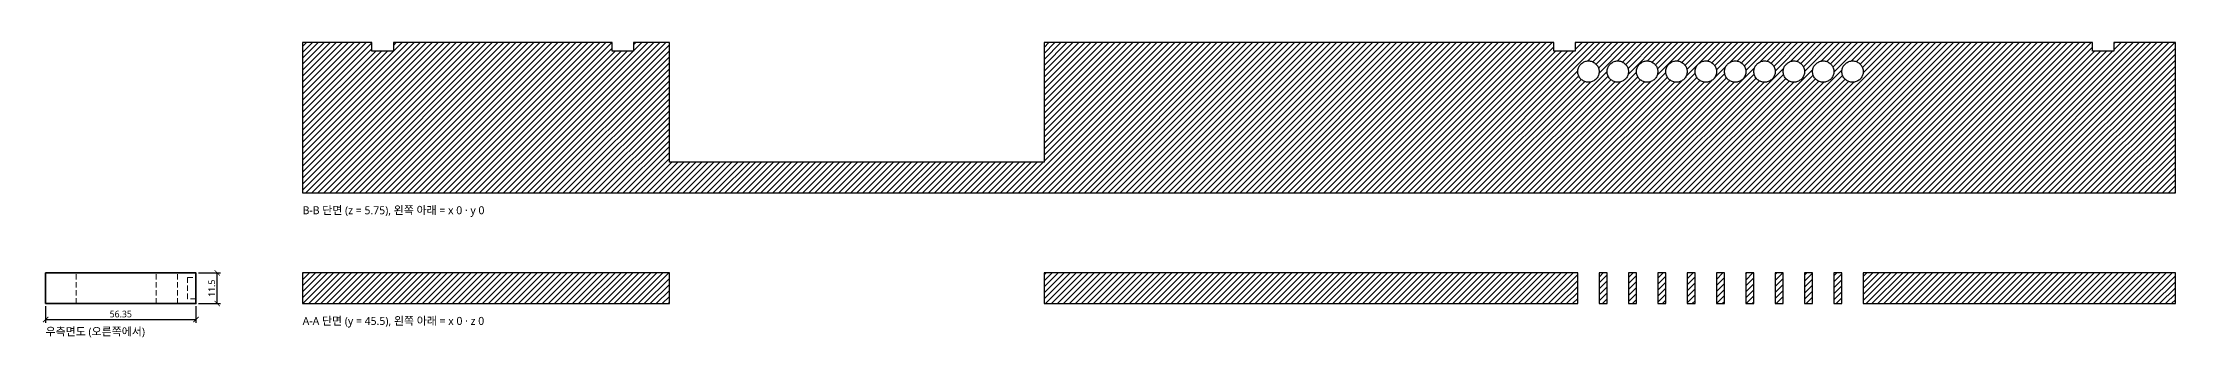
# Model space of a CAD drawing. Header units: millimetres. Extents: x -762 to 1530, y -106 to 118.
# Drawn here: x 731 to 1530, y -13 to 98 of the extents above; entities that cross this region are included whole.
import ezdxf

# ---------------------------------------------------------------- set-up
doc = ezdxf.new("R2010")
doc.units = ezdxf.units.MM
doc.linetypes.add('HIDDEN', pattern=[3, 2, -1])
for name, color, linetype, lineweight in [('DIM', 4, 'CONTINUOUS', 13), ('HIDDEN', 8, 'HIDDEN', 18), ('SECTION', 5, 'CONTINUOUS', 25), ('TEXT', 7, 'CONTINUOUS', 18), ('VISIBLE', 7, 'CONTINUOUS', 35)]:
    doc.layers.add(name, color=color, linetype=linetype, lineweight=lineweight)
doc.styles.add('KR', font='malgun.ttf')
doc.dimstyles.new('TOCCATA', dxfattribs={"dimtxt": 2.5, "dimasz": 2, "dimexe": 1.2, "dimexo": 1, "dimgap": 0.8, "dimtad": 1, "dimdsep": 46, "dimtxsty": 'KR', "dimblk": 'ARCHTICK', "dimcen": 2.5, "dimazin": 3, "dimtfac": 0.5, "dimtmove": 2, "dimatfit": 3})

# ---------------------------------------------------------------- blocks, each defined once
blk = doc.blocks.new('_ARCHTICK')
at = {"color": 0, "linetype": 'BYBLOCK', "const_width": 0.15}
blk.add_lwpolyline([(-0.5, -0.5), (0.5, 0.5)], dxfattribs=at)

msp = doc.modelspace()

# ---------------------------------------------------------------- hatches: boundary and pattern name
at = {"layer": 'SECTION'}
h = msp.add_hatch(dxfattribs=at)
h.set_pattern_fill('ANSI31', scale=0.5)
h.paths.add_polyline_path([(1310.001, 83.015), (1309.655, 83.061), (1309.315, 83.136), (1308.982, 83.241), (1308.66, 83.375), (1308.35, 83.536), (1308.056, 83.723), (1307.779, 83.936), (1307.522, 84.172), (1307.286, 84.429), (1307.073, 84.706), (1306.886, 85), (1306.725, 85.31), (1306.591, 85.632), (1306.486, 85.965), (1306.411, 86.305), (1306.365, 86.651), (1306.35, 87), (1306.365, 87.349), (1306.411, 87.695), (1306.486, 88.035), (1306.591, 88.368), (1306.725, 88.69), (1306.886, 89), (1307.073, 89.294), (1307.286, 89.571), (1307.522, 89.828), (1307.779, 90.064), (1308.056, 90.277), (1308.35, 90.464), (1308.66, 90.625), (1308.982, 90.759), (1309.315, 90.864), (1309.655, 90.939), (1310.001, 90.985), (1310.35, 91), (1310.699, 90.985), (1311.045, 90.939), (1311.385, 90.864), (1311.718, 90.759), (1312.04, 90.625), (1312.35, 90.464), (1312.644, 90.277), (1312.921, 90.064), (1313.178, 89.828), (1313.414, 89.571), (1313.627, 89.294), (1313.814, 89), (1313.975, 88.69), (1314.109, 88.368), (1314.214, 88.035), (1314.289, 87.695), (1314.335, 87.349), (1314.35, 87), (1314.335, 86.651), (1314.289, 86.305), (1314.214, 85.965), (1314.109, 85.632), (1313.975, 85.31), (1313.814, 85), (1313.627, 84.706), (1313.414, 84.429), (1313.178, 84.172), (1312.921, 83.936), (1312.644, 83.723), (1312.35, 83.536), (1312.04, 83.375), (1311.718, 83.241), (1311.385, 83.136), (1311.045, 83.061), (1310.699, 83.015), (1310.35, 83)])
h.paths.add_polyline_path([(1321.001, 83.015), (1320.655, 83.061), (1320.315, 83.136), (1319.982, 83.241), (1319.66, 83.375), (1319.35, 83.536), (1319.056, 83.723), (1318.779, 83.936), (1318.522, 84.172), (1318.286, 84.429), (1318.073, 84.706), (1317.886, 85), (1317.725, 85.31), (1317.591, 85.632), (1317.486, 85.965), (1317.411, 86.305), (1317.365, 86.651), (1317.35, 87), (1317.365, 87.349), (1317.411, 87.695), (1317.486, 88.035), (1317.591, 88.368), (1317.725, 88.69), (1317.886, 89), (1318.073, 89.294), (1318.286, 89.571), (1318.522, 89.828), (1318.779, 90.064), (1319.056, 90.277), (1319.35, 90.464), (1319.66, 90.625), (1319.982, 90.759), (1320.315, 90.864), (1320.655, 90.939), (1321.001, 90.985), (1321.35, 91), (1321.699, 90.985), (1322.045, 90.939), (1322.385, 90.864), (1322.718, 90.759), (1323.04, 90.625), (1323.35, 90.464), (1323.644, 90.277), (1323.921, 90.064), (1324.178, 89.828), (1324.414, 89.571), (1324.627, 89.294), (1324.814, 89), (1324.975, 88.69), (1325.109, 88.368), (1325.214, 88.035), (1325.289, 87.695), (1325.335, 87.349), (1325.35, 87), (1325.335, 86.651), (1325.289, 86.305), (1325.214, 85.965), (1325.109, 85.632), (1324.975, 85.31), (1324.814, 85), (1324.627, 84.706), (1324.414, 84.429), (1324.178, 84.172), (1323.921, 83.936), (1323.644, 83.723), (1323.35, 83.536), (1323.04, 83.375), (1322.718, 83.241), (1322.385, 83.136), (1322.045, 83.061), (1321.699, 83.015), (1321.35, 83)])
h.paths.add_polyline_path([(1332.001, 83.015), (1331.655, 83.061), (1331.315, 83.136), (1330.982, 83.241), (1330.66, 83.375), (1330.35, 83.536), (1330.056, 83.723), (1329.779, 83.936), (1329.522, 84.172), (1329.286, 84.429), (1329.073, 84.706), (1328.886, 85), (1328.725, 85.31), (1328.591, 85.632), (1328.486, 85.965), (1328.411, 86.305), (1328.365, 86.651), (1328.35, 87), (1328.365, 87.349), (1328.411, 87.695), (1328.486, 88.035), (1328.591, 88.368), (1328.725, 88.69), (1328.886, 89), (1329.073, 89.294), (1329.286, 89.571), (1329.522, 89.828), (1329.779, 90.064), (1330.056, 90.277), (1330.35, 90.464), (1330.66, 90.625), (1330.982, 90.759), (1331.315, 90.864), (1331.655, 90.939), (1332.001, 90.985), (1332.35, 91), (1332.699, 90.985), (1333.045, 90.939), (1333.385, 90.864), (1333.718, 90.759), (1334.04, 90.625), (1334.35, 90.464), (1334.644, 90.277), (1334.921, 90.064), (1335.178, 89.828), (1335.414, 89.571), (1335.627, 89.294), (1335.814, 89), (1335.975, 88.69), (1336.109, 88.368), (1336.214, 88.035), (1336.289, 87.695), (1336.335, 87.349), (1336.35, 87), (1336.335, 86.651), (1336.289, 86.305), (1336.214, 85.965), (1336.109, 85.632), (1335.975, 85.31), (1335.814, 85), (1335.627, 84.706), (1335.414, 84.429), (1335.178, 84.172), (1334.921, 83.936), (1334.644, 83.723), (1334.35, 83.536), (1334.04, 83.375), (1333.718, 83.241), (1333.385, 83.136), (1333.045, 83.061), (1332.699, 83.015), (1332.35, 83)])
h.paths.add_polyline_path([(1343.001, 83.015), (1342.655, 83.061), (1342.315, 83.136), (1341.982, 83.241), (1341.66, 83.375), (1341.35, 83.536), (1341.056, 83.723), (1340.779, 83.936), (1340.522, 84.172), (1340.286, 84.429), (1340.073, 84.706), (1339.886, 85), (1339.725, 85.31), (1339.591, 85.632), (1339.486, 85.965), (1339.411, 86.305), (1339.365, 86.651), (1339.35, 87), (1339.365, 87.349), (1339.411, 87.695), (1339.486, 88.035), (1339.591, 88.368), (1339.725, 88.69), (1339.886, 89), (1340.073, 89.294), (1340.286, 89.571), (1340.522, 89.828), (1340.779, 90.064), (1341.056, 90.277), (1341.35, 90.464), (1341.66, 90.625), (1341.982, 90.759), (1342.315, 90.864), (1342.655, 90.939), (1343.001, 90.985), (1343.35, 91), (1343.699, 90.985), (1344.045, 90.939), (1344.385, 90.864), (1344.718, 90.759), (1345.04, 90.625), (1345.35, 90.464), (1345.644, 90.277), (1345.921, 90.064), (1346.178, 89.828), (1346.414, 89.571), (1346.627, 89.294), (1346.814, 89), (1346.975, 88.69), (1347.109, 88.368), (1347.214, 88.035), (1347.289, 87.695), (1347.335, 87.349), (1347.35, 87), (1347.335, 86.651), (1347.289, 86.305), (1347.214, 85.965), (1347.109, 85.632), (1346.975, 85.31), (1346.814, 85), (1346.627, 84.706), (1346.414, 84.429), (1346.178, 84.172), (1345.921, 83.936), (1345.644, 83.723), (1345.35, 83.536), (1345.04, 83.375), (1344.718, 83.241), (1344.385, 83.136), (1344.045, 83.061), (1343.699, 83.015), (1343.35, 83)])
h.paths.add_polyline_path([(1354.001, 83.015), (1353.655, 83.061), (1353.315, 83.136), (1352.982, 83.241), (1352.66, 83.375), (1352.35, 83.536), (1352.056, 83.723), (1351.779, 83.936), (1351.522, 84.172), (1351.286, 84.429), (1351.073, 84.706), (1350.886, 85), (1350.725, 85.31), (1350.591, 85.632), (1350.486, 85.965), (1350.411, 86.305), (1350.365, 86.651), (1350.35, 87), (1350.365, 87.349), (1350.411, 87.695), (1350.486, 88.035), (1350.591, 88.368), (1350.725, 88.69), (1350.886, 89), (1351.073, 89.294), (1351.286, 89.571), (1351.522, 89.828), (1351.779, 90.064), (1352.056, 90.277), (1352.35, 90.464), (1352.66, 90.625), (1352.982, 90.759), (1353.315, 90.864), (1353.655, 90.939), (1354.001, 90.985), (1354.35, 91), (1354.699, 90.985), (1355.045, 90.939), (1355.385, 90.864), (1355.718, 90.759), (1356.04, 90.625), (1356.35, 90.464), (1356.644, 90.277), (1356.921, 90.064), (1357.178, 89.828), (1357.414, 89.571), (1357.627, 89.294), (1357.814, 89), (1357.975, 88.69), (1358.109, 88.368), (1358.214, 88.035), (1358.289, 87.695), (1358.335, 87.349), (1358.35, 87), (1358.335, 86.651), (1358.289, 86.305), (1358.214, 85.965), (1358.109, 85.632), (1357.975, 85.31), (1357.814, 85), (1357.627, 84.706), (1357.414, 84.429), (1357.178, 84.172), (1356.921, 83.936), (1356.644, 83.723), (1356.35, 83.536), (1356.04, 83.375), (1355.718, 83.241), (1355.385, 83.136), (1355.045, 83.061), (1354.699, 83.015), (1354.35, 83)])
h.paths.add_polyline_path([(1365.001, 83.015), (1364.655, 83.061), (1364.315, 83.136), (1363.982, 83.241), (1363.66, 83.375), (1363.35, 83.536), (1363.056, 83.723), (1362.779, 83.936), (1362.522, 84.172), (1362.286, 84.429), (1362.073, 84.706), (1361.886, 85), (1361.725, 85.31), (1361.591, 85.632), (1361.486, 85.965), (1361.411, 86.305), (1361.365, 86.651), (1361.35, 87), (1361.365, 87.349), (1361.411, 87.695), (1361.486, 88.035), (1361.591, 88.368), (1361.725, 88.69), (1361.886, 89), (1362.073, 89.294), (1362.286, 89.571), (1362.522, 89.828), (1362.779, 90.064), (1363.056, 90.277), (1363.35, 90.464), (1363.66, 90.625), (1363.982, 90.759), (1364.315, 90.864), (1364.655, 90.939), (1365.001, 90.985), (1365.35, 91), (1365.699, 90.985), (1366.045, 90.939), (1366.385, 90.864), (1366.718, 90.759), (1367.04, 90.625), (1367.35, 90.464), (1367.644, 90.277), (1367.921, 90.064), (1368.178, 89.828), (1368.414, 89.571), (1368.627, 89.294), (1368.814, 89), (1368.975, 88.69), (1369.109, 88.368), (1369.214, 88.035), (1369.289, 87.695), (1369.335, 87.349), (1369.35, 87), (1369.335, 86.651), (1369.289, 86.305), (1369.214, 85.965), (1369.109, 85.632), (1368.975, 85.31), (1368.814, 85), (1368.627, 84.706), (1368.414, 84.429), (1368.178, 84.172), (1367.921, 83.936), (1367.644, 83.723), (1367.35, 83.536), (1367.04, 83.375), (1366.718, 83.241), (1366.385, 83.136), (1366.045, 83.061), (1365.699, 83.015), (1365.35, 83)])
h.paths.add_polyline_path([(1376.001, 83.015), (1375.655, 83.061), (1375.315, 83.136), (1374.982, 83.241), (1374.66, 83.375), (1374.35, 83.536), (1374.056, 83.723), (1373.779, 83.936), (1373.522, 84.172), (1373.286, 84.429), (1373.073, 84.706), (1372.886, 85), (1372.725, 85.31), (1372.591, 85.632), (1372.486, 85.965), (1372.411, 86.305), (1372.365, 86.651), (1372.35, 87), (1372.365, 87.349), (1372.411, 87.695), (1372.486, 88.035), (1372.591, 88.368), (1372.725, 88.69), (1372.886, 89), (1373.073, 89.294), (1373.286, 89.571), (1373.522, 89.828), (1373.779, 90.064), (1374.056, 90.277), (1374.35, 90.464), (1374.66, 90.625), (1374.982, 90.759), (1375.315, 90.864), (1375.655, 90.939), (1376.001, 90.985), (1376.35, 91), (1376.699, 90.985), (1377.045, 90.939), (1377.385, 90.864), (1377.718, 90.759), (1378.04, 90.625), (1378.35, 90.464), (1378.644, 90.277), (1378.921, 90.064), (1379.178, 89.828), (1379.414, 89.571), (1379.627, 89.294), (1379.814, 89), (1379.975, 88.69), (1380.109, 88.368), (1380.214, 88.035), (1380.289, 87.695), (1380.335, 87.349), (1380.35, 87), (1380.335, 86.651), (1380.289, 86.305), (1380.214, 85.965), (1380.109, 85.632), (1379.975, 85.31), (1379.814, 85), (1379.627, 84.706), (1379.414, 84.429), (1379.178, 84.172), (1378.921, 83.936), (1378.644, 83.723), (1378.35, 83.536), (1378.04, 83.375), (1377.718, 83.241), (1377.385, 83.136), (1377.045, 83.061), (1376.699, 83.015), (1376.35, 83)])
h.paths.add_polyline_path([(1387.001, 83.015), (1386.655, 83.061), (1386.315, 83.136), (1385.982, 83.241), (1385.66, 83.375), (1385.35, 83.536), (1385.056, 83.723), (1384.779, 83.936), (1384.522, 84.172), (1384.286, 84.429), (1384.073, 84.706), (1383.886, 85), (1383.725, 85.31), (1383.591, 85.632), (1383.486, 85.965), (1383.411, 86.305), (1383.365, 86.651), (1383.35, 87), (1383.365, 87.349), (1383.411, 87.695), (1383.486, 88.035), (1383.591, 88.368), (1383.725, 88.69), (1383.886, 89), (1384.073, 89.294), (1384.286, 89.571), (1384.522, 89.828), (1384.779, 90.064), (1385.056, 90.277), (1385.35, 90.464), (1385.66, 90.625), (1385.982, 90.759), (1386.315, 90.864), (1386.655, 90.939), (1387.001, 90.985), (1387.35, 91), (1387.699, 90.985), (1388.045, 90.939), (1388.385, 90.864), (1388.718, 90.759), (1389.04, 90.625), (1389.35, 90.464), (1389.644, 90.277), (1389.921, 90.064), (1390.178, 89.828), (1390.414, 89.571), (1390.627, 89.294), (1390.814, 89), (1390.975, 88.69), (1391.109, 88.368), (1391.214, 88.035), (1391.289, 87.695), (1391.335, 87.349), (1391.35, 87), (1391.335, 86.651), (1391.289, 86.305), (1391.214, 85.965), (1391.109, 85.632), (1390.975, 85.31), (1390.814, 85), (1390.627, 84.706), (1390.414, 84.429), (1390.178, 84.172), (1389.921, 83.936), (1389.644, 83.723), (1389.35, 83.536), (1389.04, 83.375), (1388.718, 83.241), (1388.385, 83.136), (1388.045, 83.061), (1387.699, 83.015), (1387.35, 83)])
h.paths.add_polyline_path([(1398.001, 83.015), (1397.655, 83.061), (1397.315, 83.136), (1396.982, 83.241), (1396.66, 83.375), (1396.35, 83.536), (1396.056, 83.723), (1395.779, 83.936), (1395.522, 84.172), (1395.286, 84.429), (1395.073, 84.706), (1394.886, 85), (1394.725, 85.31), (1394.591, 85.632), (1394.486, 85.965), (1394.411, 86.305), (1394.365, 86.651), (1394.35, 87), (1394.365, 87.349), (1394.411, 87.695), (1394.486, 88.035), (1394.591, 88.368), (1394.725, 88.69), (1394.886, 89), (1395.073, 89.294), (1395.286, 89.571), (1395.522, 89.828), (1395.779, 90.064), (1396.056, 90.277), (1396.35, 90.464), (1396.66, 90.625), (1396.982, 90.759), (1397.315, 90.864), (1397.655, 90.939), (1398.001, 90.985), (1398.35, 91), (1398.699, 90.985), (1399.045, 90.939), (1399.385, 90.864), (1399.718, 90.759), (1400.04, 90.625), (1400.35, 90.464), (1400.644, 90.277), (1400.921, 90.064), (1401.178, 89.828), (1401.414, 89.571), (1401.627, 89.294), (1401.814, 89), (1401.975, 88.69), (1402.109, 88.368), (1402.214, 88.035), (1402.289, 87.695), (1402.335, 87.349), (1402.35, 87), (1402.335, 86.651), (1402.289, 86.305), (1402.214, 85.965), (1402.109, 85.632), (1401.975, 85.31), (1401.814, 85), (1401.627, 84.706), (1401.414, 84.429), (1401.178, 84.172), (1400.921, 83.936), (1400.644, 83.723), (1400.35, 83.536), (1400.04, 83.375), (1399.718, 83.241), (1399.385, 83.136), (1399.045, 83.061), (1398.699, 83.015), (1398.35, 83)])
h.paths.add_polyline_path([(1409.001, 83.015), (1408.655, 83.061), (1408.315, 83.136), (1407.982, 83.241), (1407.66, 83.375), (1407.35, 83.536), (1407.056, 83.723), (1406.779, 83.936), (1406.522, 84.172), (1406.286, 84.429), (1406.073, 84.706), (1405.886, 85), (1405.725, 85.31), (1405.591, 85.632), (1405.486, 85.965), (1405.411, 86.305), (1405.365, 86.651), (1405.35, 87), (1405.365, 87.349), (1405.411, 87.695), (1405.486, 88.035), (1405.591, 88.368), (1405.725, 88.69), (1405.886, 89), (1406.073, 89.294), (1406.286, 89.571), (1406.522, 89.828), (1406.779, 90.064), (1407.056, 90.277), (1407.35, 90.464), (1407.66, 90.625), (1407.982, 90.759), (1408.315, 90.864), (1408.655, 90.939), (1409.001, 90.985), (1409.35, 91), (1409.699, 90.985), (1410.045, 90.939), (1410.385, 90.864), (1410.718, 90.759), (1411.04, 90.625), (1411.35, 90.464), (1411.644, 90.277), (1411.921, 90.064), (1412.178, 89.828), (1412.414, 89.571), (1412.627, 89.294), (1412.814, 89), (1412.975, 88.69), (1413.109, 88.368), (1413.214, 88.035), (1413.289, 87.695), (1413.335, 87.349), (1413.35, 87), (1413.335, 86.651), (1413.289, 86.305), (1413.214, 85.965), (1413.109, 85.632), (1412.975, 85.31), (1412.814, 85), (1412.627, 84.706), (1412.414, 84.429), (1412.178, 84.172), (1411.921, 83.936), (1411.644, 83.723), (1411.35, 83.536), (1411.04, 83.375), (1410.718, 83.241), (1410.385, 83.136), (1410.045, 83.061), (1409.699, 83.015), (1409.35, 83)])
h.paths.add_polyline_path([(1530.35, 97.85), (1507.35, 97.85), (1507.35, 94.65), (1499.35, 94.65), (1499.35, 97.85), (1305.35, 97.85), (1305.35, 94.65), (1297.35, 94.65), (1297.35, 97.85), (1106.35, 97.85), (1106.35, 53), (965.85, 53), (965.85, 97.85), (952.35, 97.85), (952.35, 94.65), (944.35, 94.65), (944.35, 97.85), (862.35, 97.85), (862.35, 94.65), (854.35, 94.65), (854.35, 97.85), (828.35, 97.85), (828.35, 41.5), (1530.35, 41.5)])
h = msp.add_hatch(dxfattribs=at)
h.set_pattern_fill('ANSI31', scale=0.5)
h.paths.add_polyline_path([(965.85, 11.5), (828.35, 11.5), (828.35, 0), (965.85, 0)])
h.paths.add_polyline_path([(1306.35, 11.5), (1106.35, 11.5), (1106.35, 0), (1306.35, 0)])
h.paths.add_polyline_path([(1317.35, 11.5), (1314.35, 11.5), (1314.35, 0), (1317.35, 0)])
h.paths.add_polyline_path([(1328.35, 11.5), (1325.35, 11.5), (1325.35, 0), (1328.35, 0)])
h.paths.add_polyline_path([(1339.35, 11.5), (1336.35, 11.5), (1336.35, 0), (1339.35, 0)])
h.paths.add_polyline_path([(1350.35, 11.5), (1347.35, 11.5), (1347.35, 0), (1350.35, 0)])
h.paths.add_polyline_path([(1361.35, 11.5), (1358.35, 11.5), (1358.35, 0), (1361.35, 0)])
h.paths.add_polyline_path([(1372.35, 11.5), (1369.35, 11.5), (1369.35, 0), (1372.35, 0)])
h.paths.add_polyline_path([(1383.35, 11.5), (1380.35, 11.5), (1380.35, 0), (1383.35, 0)])
h.paths.add_polyline_path([(1394.35, 11.5), (1391.35, 11.5), (1391.35, 0), (1394.35, 0)])
h.paths.add_polyline_path([(1405.35, 11.5), (1402.35, 11.5), (1402.35, 0), (1405.35, 0)])
h.paths.add_polyline_path([(1530.35, 11.5), (1413.35, 11.5), (1413.35, 0), (1530.35, 0)])

# ---------------------------------------------------------------- linework, layer by layer
at = {"layer": 'HIDDEN'}
for points in [[(743.5, 0), (743.5, 11.5)], [(773.5, 0), (773.5, 11.5)], [(781.5, 0), (781.5, 11.5)], [(788.35, 1.75), (785.15, 1.75), (785.15, 9.75), (788.35, 9.75)]]:
    msp.add_lwpolyline(points, dxfattribs=at)
at = {"layer": 'SECTION'}
for points in [[(1530.35, 97.85), (1507.35, 97.85), (1507.35, 94.65), (1499.35, 94.65), (1499.35, 97.85), (1305.35, 97.85), (1305.35, 94.65), (1297.35, 94.65), (1297.35, 97.85), (1106.35, 97.85), (1106.35, 53), (965.85, 53), (965.85, 97.85), (952.35, 97.85), (952.35, 94.65), (944.35, 94.65), (944.35, 97.85), (862.35, 97.85), (862.35, 94.65), (854.35, 94.65), (854.35, 97.85), (828.35, 97.85), (828.35, 41.5), (1530.35, 41.5)], [(1310.001, 83.015), (1309.655, 83.061), (1309.315, 83.136), (1308.982, 83.241), (1308.66, 83.375), (1308.35, 83.536), (1308.056, 83.723), (1307.779, 83.936), (1307.522, 84.172), (1307.286, 84.429), (1307.073, 84.706), (1306.886, 85), (1306.725, 85.31), (1306.591, 85.632), (1306.486, 85.965), (1306.411, 86.305), (1306.365, 86.651), (1306.35, 87), (1306.365, 87.349), (1306.411, 87.695), (1306.486, 88.035), (1306.591, 88.368), (1306.725, 88.69), (1306.886, 89), (1307.073, 89.294), (1307.286, 89.571), (1307.522, 89.828), (1307.779, 90.064), (1308.056, 90.277), (1308.35, 90.464), (1308.66, 90.625), (1308.982, 90.759), (1309.315, 90.864), (1309.655, 90.939), (1310.001, 90.985), (1310.35, 91), (1310.699, 90.985), (1311.045, 90.939), (1311.385, 90.864), (1311.718, 90.759), (1312.04, 90.625), (1312.35, 90.464), (1312.644, 90.277), (1312.921, 90.064), (1313.178, 89.828), (1313.414, 89.571), (1313.627, 89.294), (1313.814, 89), (1313.975, 88.69), (1314.109, 88.368), (1314.214, 88.035), (1314.289, 87.695), (1314.335, 87.349), (1314.35, 87), (1314.335, 86.651), (1314.289, 86.305), (1314.214, 85.965), (1314.109, 85.632), (1313.975, 85.31), (1313.814, 85), (1313.627, 84.706), (1313.414, 84.429), (1313.178, 84.172), (1312.921, 83.936), (1312.644, 83.723), (1312.35, 83.536), (1312.04, 83.375), (1311.718, 83.241), (1311.385, 83.136), (1311.045, 83.061), (1310.699, 83.015), (1310.35, 83)], [(1321.001, 83.015), (1320.655, 83.061), (1320.315, 83.136), (1319.982, 83.241), (1319.66, 83.375), (1319.35, 83.536), (1319.056, 83.723), (1318.779, 83.936), (1318.522, 84.172), (1318.286, 84.429), (1318.073, 84.706), (1317.886, 85), (1317.725, 85.31), (1317.591, 85.632), (1317.486, 85.965), (1317.411, 86.305), (1317.365, 86.651), (1317.35, 87), (1317.365, 87.349), (1317.411, 87.695), (1317.486, 88.035), (1317.591, 88.368), (1317.725, 88.69), (1317.886, 89), (1318.073, 89.294), (1318.286, 89.571), (1318.522, 89.828), (1318.779, 90.064), (1319.056, 90.277), (1319.35, 90.464), (1319.66, 90.625), (1319.982, 90.759), (1320.315, 90.864), (1320.655, 90.939), (1321.001, 90.985), (1321.35, 91), (1321.699, 90.985), (1322.045, 90.939), (1322.385, 90.864), (1322.718, 90.759), (1323.04, 90.625), (1323.35, 90.464), (1323.644, 90.277), (1323.921, 90.064), (1324.178, 89.828), (1324.414, 89.571), (1324.627, 89.294), (1324.814, 89), (1324.975, 88.69), (1325.109, 88.368), (1325.214, 88.035), (1325.289, 87.695), (1325.335, 87.349), (1325.35, 87), (1325.335, 86.651), (1325.289, 86.305), (1325.214, 85.965), (1325.109, 85.632), (1324.975, 85.31), (1324.814, 85), (1324.627, 84.706), (1324.414, 84.429), (1324.178, 84.172), (1323.921, 83.936), (1323.644, 83.723), (1323.35, 83.536), (1323.04, 83.375), (1322.718, 83.241), (1322.385, 83.136), (1322.045, 83.061), (1321.699, 83.015), (1321.35, 83)], [(1332.001, 83.015), (1331.655, 83.061), (1331.315, 83.136), (1330.982, 83.241), (1330.66, 83.375), (1330.35, 83.536), (1330.056, 83.723), (1329.779, 83.936), (1329.522, 84.172), (1329.286, 84.429), (1329.073, 84.706), (1328.886, 85), (1328.725, 85.31), (1328.591, 85.632), (1328.486, 85.965), (1328.411, 86.305), (1328.365, 86.651), (1328.35, 87), (1328.365, 87.349), (1328.411, 87.695), (1328.486, 88.035), (1328.591, 88.368), (1328.725, 88.69), (1328.886, 89), (1329.073, 89.294), (1329.286, 89.571), (1329.522, 89.828), (1329.779, 90.064), (1330.056, 90.277), (1330.35, 90.464), (1330.66, 90.625), (1330.982, 90.759), (1331.315, 90.864), (1331.655, 90.939), (1332.001, 90.985), (1332.35, 91), (1332.699, 90.985), (1333.045, 90.939), (1333.385, 90.864), (1333.718, 90.759), (1334.04, 90.625), (1334.35, 90.464), (1334.644, 90.277), (1334.921, 90.064), (1335.178, 89.828), (1335.414, 89.571), (1335.627, 89.294), (1335.814, 89), (1335.975, 88.69), (1336.109, 88.368), (1336.214, 88.035), (1336.289, 87.695), (1336.335, 87.349), (1336.35, 87), (1336.335, 86.651), (1336.289, 86.305), (1336.214, 85.965), (1336.109, 85.632), (1335.975, 85.31), (1335.814, 85), (1335.627, 84.706), (1335.414, 84.429), (1335.178, 84.172), (1334.921, 83.936), (1334.644, 83.723), (1334.35, 83.536), (1334.04, 83.375), (1333.718, 83.241), (1333.385, 83.136), (1333.045, 83.061), (1332.699, 83.015), (1332.35, 83)], [(1343.001, 83.015), (1342.655, 83.061), (1342.315, 83.136), (1341.982, 83.241), (1341.66, 83.375), (1341.35, 83.536), (1341.056, 83.723), (1340.779, 83.936), (1340.522, 84.172), (1340.286, 84.429), (1340.073, 84.706), (1339.886, 85), (1339.725, 85.31), (1339.591, 85.632), (1339.486, 85.965), (1339.411, 86.305), (1339.365, 86.651), (1339.35, 87), (1339.365, 87.349), (1339.411, 87.695), (1339.486, 88.035), (1339.591, 88.368), (1339.725, 88.69), (1339.886, 89), (1340.073, 89.294), (1340.286, 89.571), (1340.522, 89.828), (1340.779, 90.064), (1341.056, 90.277), (1341.35, 90.464), (1341.66, 90.625), (1341.982, 90.759), (1342.315, 90.864), (1342.655, 90.939), (1343.001, 90.985), (1343.35, 91), (1343.699, 90.985), (1344.045, 90.939), (1344.385, 90.864), (1344.718, 90.759), (1345.04, 90.625), (1345.35, 90.464), (1345.644, 90.277), (1345.921, 90.064), (1346.178, 89.828), (1346.414, 89.571), (1346.627, 89.294), (1346.814, 89), (1346.975, 88.69), (1347.109, 88.368), (1347.214, 88.035), (1347.289, 87.695), (1347.335, 87.349), (1347.35, 87), (1347.335, 86.651), (1347.289, 86.305), (1347.214, 85.965), (1347.109, 85.632), (1346.975, 85.31), (1346.814, 85), (1346.627, 84.706), (1346.414, 84.429), (1346.178, 84.172), (1345.921, 83.936), (1345.644, 83.723), (1345.35, 83.536), (1345.04, 83.375), (1344.718, 83.241), (1344.385, 83.136), (1344.045, 83.061), (1343.699, 83.015), (1343.35, 83)], [(1354.001, 83.015), (1353.655, 83.061), (1353.315, 83.136), (1352.982, 83.241), (1352.66, 83.375), (1352.35, 83.536), (1352.056, 83.723), (1351.779, 83.936), (1351.522, 84.172), (1351.286, 84.429), (1351.073, 84.706), (1350.886, 85), (1350.725, 85.31), (1350.591, 85.632), (1350.486, 85.965), (1350.411, 86.305), (1350.365, 86.651), (1350.35, 87), (1350.365, 87.349), (1350.411, 87.695), (1350.486, 88.035), (1350.591, 88.368), (1350.725, 88.69), (1350.886, 89), (1351.073, 89.294), (1351.286, 89.571), (1351.522, 89.828), (1351.779, 90.064), (1352.056, 90.277), (1352.35, 90.464), (1352.66, 90.625), (1352.982, 90.759), (1353.315, 90.864), (1353.655, 90.939), (1354.001, 90.985), (1354.35, 91), (1354.699, 90.985), (1355.045, 90.939), (1355.385, 90.864), (1355.718, 90.759), (1356.04, 90.625), (1356.35, 90.464), (1356.644, 90.277), (1356.921, 90.064), (1357.178, 89.828), (1357.414, 89.571), (1357.627, 89.294), (1357.814, 89), (1357.975, 88.69), (1358.109, 88.368), (1358.214, 88.035), (1358.289, 87.695), (1358.335, 87.349), (1358.35, 87), (1358.335, 86.651), (1358.289, 86.305), (1358.214, 85.965), (1358.109, 85.632), (1357.975, 85.31), (1357.814, 85), (1357.627, 84.706), (1357.414, 84.429), (1357.178, 84.172), (1356.921, 83.936), (1356.644, 83.723), (1356.35, 83.536), (1356.04, 83.375), (1355.718, 83.241), (1355.385, 83.136), (1355.045, 83.061), (1354.699, 83.015), (1354.35, 83)], [(1365.001, 83.015), (1364.655, 83.061), (1364.315, 83.136), (1363.982, 83.241), (1363.66, 83.375), (1363.35, 83.536), (1363.056, 83.723), (1362.779, 83.936), (1362.522, 84.172), (1362.286, 84.429), (1362.073, 84.706), (1361.886, 85), (1361.725, 85.31), (1361.591, 85.632), (1361.486, 85.965), (1361.411, 86.305), (1361.365, 86.651), (1361.35, 87), (1361.365, 87.349), (1361.411, 87.695), (1361.486, 88.035), (1361.591, 88.368), (1361.725, 88.69), (1361.886, 89), (1362.073, 89.294), (1362.286, 89.571), (1362.522, 89.828), (1362.779, 90.064), (1363.056, 90.277), (1363.35, 90.464), (1363.66, 90.625), (1363.982, 90.759), (1364.315, 90.864), (1364.655, 90.939), (1365.001, 90.985), (1365.35, 91), (1365.699, 90.985), (1366.045, 90.939), (1366.385, 90.864), (1366.718, 90.759), (1367.04, 90.625), (1367.35, 90.464), (1367.644, 90.277), (1367.921, 90.064), (1368.178, 89.828), (1368.414, 89.571), (1368.627, 89.294), (1368.814, 89), (1368.975, 88.69), (1369.109, 88.368), (1369.214, 88.035), (1369.289, 87.695), (1369.335, 87.349), (1369.35, 87), (1369.335, 86.651), (1369.289, 86.305), (1369.214, 85.965), (1369.109, 85.632), (1368.975, 85.31), (1368.814, 85), (1368.627, 84.706), (1368.414, 84.429), (1368.178, 84.172), (1367.921, 83.936), (1367.644, 83.723), (1367.35, 83.536), (1367.04, 83.375), (1366.718, 83.241), (1366.385, 83.136), (1366.045, 83.061), (1365.699, 83.015), (1365.35, 83)], [(1376.001, 83.015), (1375.655, 83.061), (1375.315, 83.136), (1374.982, 83.241), (1374.66, 83.375), (1374.35, 83.536), (1374.056, 83.723), (1373.779, 83.936), (1373.522, 84.172), (1373.286, 84.429), (1373.073, 84.706), (1372.886, 85), (1372.725, 85.31), (1372.591, 85.632), (1372.486, 85.965), (1372.411, 86.305), (1372.365, 86.651), (1372.35, 87), (1372.365, 87.349), (1372.411, 87.695), (1372.486, 88.035), (1372.591, 88.368), (1372.725, 88.69), (1372.886, 89), (1373.073, 89.294), (1373.286, 89.571), (1373.522, 89.828), (1373.779, 90.064), (1374.056, 90.277), (1374.35, 90.464), (1374.66, 90.625), (1374.982, 90.759), (1375.315, 90.864), (1375.655, 90.939), (1376.001, 90.985), (1376.35, 91), (1376.699, 90.985), (1377.045, 90.939), (1377.385, 90.864), (1377.718, 90.759), (1378.04, 90.625), (1378.35, 90.464), (1378.644, 90.277), (1378.921, 90.064), (1379.178, 89.828), (1379.414, 89.571), (1379.627, 89.294), (1379.814, 89), (1379.975, 88.69), (1380.109, 88.368), (1380.214, 88.035), (1380.289, 87.695), (1380.335, 87.349), (1380.35, 87), (1380.335, 86.651), (1380.289, 86.305), (1380.214, 85.965), (1380.109, 85.632), (1379.975, 85.31), (1379.814, 85), (1379.627, 84.706), (1379.414, 84.429), (1379.178, 84.172), (1378.921, 83.936), (1378.644, 83.723), (1378.35, 83.536), (1378.04, 83.375), (1377.718, 83.241), (1377.385, 83.136), (1377.045, 83.061), (1376.699, 83.015), (1376.35, 83)], [(1387.001, 83.015), (1386.655, 83.061), (1386.315, 83.136), (1385.982, 83.241), (1385.66, 83.375), (1385.35, 83.536), (1385.056, 83.723), (1384.779, 83.936), (1384.522, 84.172), (1384.286, 84.429), (1384.073, 84.706), (1383.886, 85), (1383.725, 85.31), (1383.591, 85.632), (1383.486, 85.965), (1383.411, 86.305), (1383.365, 86.651), (1383.35, 87), (1383.365, 87.349), (1383.411, 87.695), (1383.486, 88.035), (1383.591, 88.368), (1383.725, 88.69), (1383.886, 89), (1384.073, 89.294), (1384.286, 89.571), (1384.522, 89.828), (1384.779, 90.064), (1385.056, 90.277), (1385.35, 90.464), (1385.66, 90.625), (1385.982, 90.759), (1386.315, 90.864), (1386.655, 90.939), (1387.001, 90.985), (1387.35, 91), (1387.699, 90.985), (1388.045, 90.939), (1388.385, 90.864), (1388.718, 90.759), (1389.04, 90.625), (1389.35, 90.464), (1389.644, 90.277), (1389.921, 90.064), (1390.178, 89.828), (1390.414, 89.571), (1390.627, 89.294), (1390.814, 89), (1390.975, 88.69), (1391.109, 88.368), (1391.214, 88.035), (1391.289, 87.695), (1391.335, 87.349), (1391.35, 87), (1391.335, 86.651), (1391.289, 86.305), (1391.214, 85.965), (1391.109, 85.632), (1390.975, 85.31), (1390.814, 85), (1390.627, 84.706), (1390.414, 84.429), (1390.178, 84.172), (1389.921, 83.936), (1389.644, 83.723), (1389.35, 83.536), (1389.04, 83.375), (1388.718, 83.241), (1388.385, 83.136), (1388.045, 83.061), (1387.699, 83.015), (1387.35, 83)], [(1398.001, 83.015), (1397.655, 83.061), (1397.315, 83.136), (1396.982, 83.241), (1396.66, 83.375), (1396.35, 83.536), (1396.056, 83.723), (1395.779, 83.936), (1395.522, 84.172), (1395.286, 84.429), (1395.073, 84.706), (1394.886, 85), (1394.725, 85.31), (1394.591, 85.632), (1394.486, 85.965), (1394.411, 86.305), (1394.365, 86.651), (1394.35, 87), (1394.365, 87.349), (1394.411, 87.695), (1394.486, 88.035), (1394.591, 88.368), (1394.725, 88.69), (1394.886, 89), (1395.073, 89.294), (1395.286, 89.571), (1395.522, 89.828), (1395.779, 90.064), (1396.056, 90.277), (1396.35, 90.464), (1396.66, 90.625), (1396.982, 90.759), (1397.315, 90.864), (1397.655, 90.939), (1398.001, 90.985), (1398.35, 91), (1398.699, 90.985), (1399.045, 90.939), (1399.385, 90.864), (1399.718, 90.759), (1400.04, 90.625), (1400.35, 90.464), (1400.644, 90.277), (1400.921, 90.064), (1401.178, 89.828), (1401.414, 89.571), (1401.627, 89.294), (1401.814, 89), (1401.975, 88.69), (1402.109, 88.368), (1402.214, 88.035), (1402.289, 87.695), (1402.335, 87.349), (1402.35, 87), (1402.335, 86.651), (1402.289, 86.305), (1402.214, 85.965), (1402.109, 85.632), (1401.975, 85.31), (1401.814, 85), (1401.627, 84.706), (1401.414, 84.429), (1401.178, 84.172), (1400.921, 83.936), (1400.644, 83.723), (1400.35, 83.536), (1400.04, 83.375), (1399.718, 83.241), (1399.385, 83.136), (1399.045, 83.061), (1398.699, 83.015), (1398.35, 83)], [(1409.001, 83.015), (1408.655, 83.061), (1408.315, 83.136), (1407.982, 83.241), (1407.66, 83.375), (1407.35, 83.536), (1407.056, 83.723), (1406.779, 83.936), (1406.522, 84.172), (1406.286, 84.429), (1406.073, 84.706), (1405.886, 85), (1405.725, 85.31), (1405.591, 85.632), (1405.486, 85.965), (1405.411, 86.305), (1405.365, 86.651), (1405.35, 87), (1405.365, 87.349), (1405.411, 87.695), (1405.486, 88.035), (1405.591, 88.368), (1405.725, 88.69), (1405.886, 89), (1406.073, 89.294), (1406.286, 89.571), (1406.522, 89.828), (1406.779, 90.064), (1407.056, 90.277), (1407.35, 90.464), (1407.66, 90.625), (1407.982, 90.759), (1408.315, 90.864), (1408.655, 90.939), (1409.001, 90.985), (1409.35, 91), (1409.699, 90.985), (1410.045, 90.939), (1410.385, 90.864), (1410.718, 90.759), (1411.04, 90.625), (1411.35, 90.464), (1411.644, 90.277), (1411.921, 90.064), (1412.178, 89.828), (1412.414, 89.571), (1412.627, 89.294), (1412.814, 89), (1412.975, 88.69), (1413.109, 88.368), (1413.214, 88.035), (1413.289, 87.695), (1413.335, 87.349), (1413.35, 87), (1413.335, 86.651), (1413.289, 86.305), (1413.214, 85.965), (1413.109, 85.632), (1412.975, 85.31), (1412.814, 85), (1412.627, 84.706), (1412.414, 84.429), (1412.178, 84.172), (1411.921, 83.936), (1411.644, 83.723), (1411.35, 83.536), (1411.04, 83.375), (1410.718, 83.241), (1410.385, 83.136), (1410.045, 83.061), (1409.699, 83.015), (1409.35, 83)], [(965.85, 11.5), (828.35, 11.5), (828.35, 0), (965.85, 0)], [(1306.35, 11.5), (1106.35, 11.5), (1106.35, 0), (1306.35, 0)], [(1317.35, 11.5), (1314.35, 11.5), (1314.35, 0), (1317.35, 0)], [(1328.35, 11.5), (1325.35, 11.5), (1325.35, 0), (1328.35, 0)], [(1339.35, 11.5), (1336.35, 11.5), (1336.35, 0), (1339.35, 0)], [(1350.35, 11.5), (1347.35, 11.5), (1347.35, 0), (1350.35, 0)], [(1361.35, 11.5), (1358.35, 11.5), (1358.35, 0), (1361.35, 0)], [(1372.35, 11.5), (1369.35, 11.5), (1369.35, 0), (1372.35, 0)], [(1383.35, 11.5), (1380.35, 11.5), (1380.35, 0), (1383.35, 0)], [(1394.35, 11.5), (1391.35, 11.5), (1391.35, 0), (1394.35, 0)], [(1405.35, 11.5), (1402.35, 11.5), (1402.35, 0), (1405.35, 0)], [(1530.35, 11.5), (1413.35, 11.5), (1413.35, 0), (1530.35, 0)]]:
    msp.add_lwpolyline(points, close=True, dxfattribs=at)
at = {"layer": 'VISIBLE'}
msp.add_lwpolyline([(732, 0), (732, 11.5), (788.35, 11.5), (788.35, 0), (732, 0)], dxfattribs=at)

# ---------------------------------------------------------------- texts
at = {"layer": 'TEXT', "style": 'KR'}
for s, p in [('B-B 단면 (z = 5.75), 왼쪽 아래 = x 0 · y 0', (828.35, 33.5)), ('A-A 단면 (y = 45.5), 왼쪽 아래 = x 0 · z 0', (828.35, -8)), ('우측면도 (오른쪽에서)', (732, -12))]:
    msp.add_text(s, height=3, dxfattribs=at).set_placement(p)

# ---------------------------------------------------------------- dimensions: what is measured, and where the dimension line sits
at = {"layer": 'DIM'}
msp.add_linear_dim(base=(796.35, 0), p1=(788.35, 0), p2=(788.35, 11.5), angle=90, dimstyle='TOCCATA', dxfattribs=at).render()
msp.add_linear_dim(base=(732, -6), p1=(732, 0), p2=(788.35, 0), dimstyle='TOCCATA', dxfattribs=at).render()

doc.saveas('drawing.dxf')
